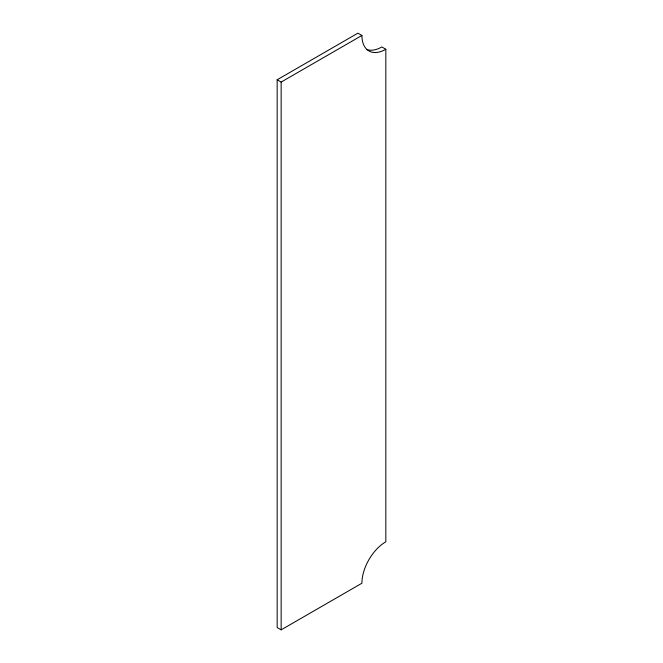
<?xml version="1.0" encoding="UTF-8"?>
<svg xmlns="http://www.w3.org/2000/svg" width="663" height="663" viewBox="0 0 663 663"><rect width="100%" height="100%" fill="white"/><g stroke="black" fill="none" stroke-linecap="round" stroke-linejoin="round"><path stroke-width="0.99" d="M277.167 79.775L357.929 33.15L361.915 35.454A33.83 19.525 -60 0 0 385.833 49.261L385.833 541.795A33.83 19.525 -60 0 0 361.915 583.225L281.153 629.85L277.167 627.546L277.167 79.775L281.153 82.079L361.915 35.454M385.833 49.261L381.847 46.957A33.83 19.525 -60 0 1 366.656 49.443M281.153 82.079L281.153 629.85"/></g></svg>
